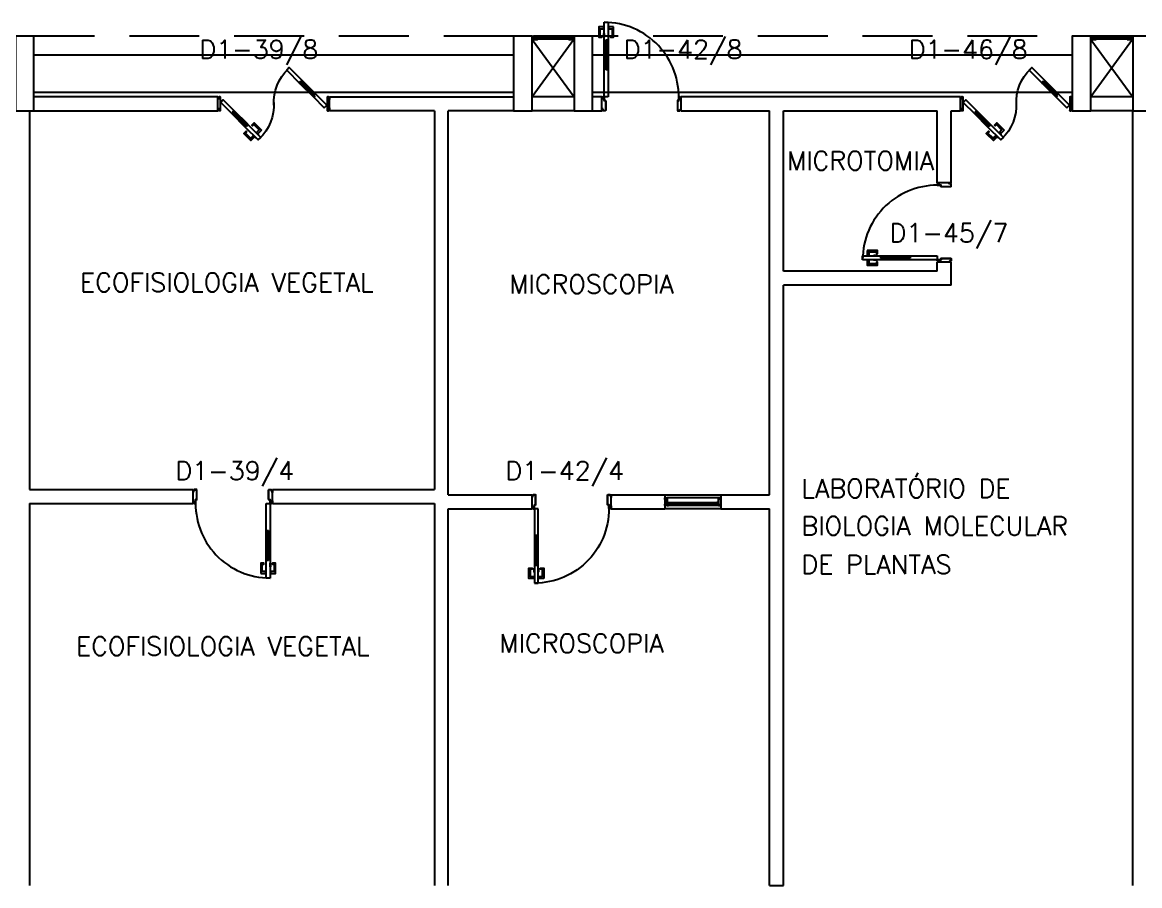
# Model space of a CAD drawing. Header units: millimetres. Extents: x 2801 to 3319, y 1187 to 1422.
# Drawn here: x 3088.25 to 3100.25, y 1251.95 to 1261.22 of the extents above; entities that cross this region are included whole.
import ezdxf

# ---------------------------------------------------------------- set-up
doc = ezdxf.new("R2010")
doc.units = ezdxf.units.MM
doc.linetypes.add('HIDDEN', pattern=[0.375, 0.25, -0.125])
for name, color, linetype in [('AR-ALV', 2, 'Continuous'), ('AR-ESQ', 1, 'Continuous'), ('AR-ESTC', 3, 'Continuous'), ('AR-PEITORIL', 1, 'Continuous'), ('AR-PORTA', 1, 'Continuous'), ('AR-PROJ', 1, 'HIDDEN'), ('AR-SHAFT', 1, 'Continuous'), ('DT-ESQ-BAGUETE-C', 2, 'Continuous'), ('DT-ESQ-BAGUETE-V', 1, 'Continuous'), ('DT-ESQ-CHAPA DOBRADA-V', 1, 'Continuous'), ('DT-ESQ-MARCO-V', 1, 'Continuous'), ('DT-ESQ-PERFIL CADEIRA-C', 2, 'Continuous'), ('DT-ESQ-PERFIL CADEIRA-V', 1, 'Continuous'), ('DT-ESQ-PERFIL U-C', 2, 'Continuous'), ('DT-ESQ-VENEZIANA-C', 2, 'Continuous'), ('DT-ESQ-VENEZIANA-V', 2, 'Continuous'), ('DT-ESQ-VIDRO-C', 2, 'Continuous'), ('ENDEREÇO', 2, 'Continuous'), ('maçaneta', 1, 'Continuous'), ('mov', 1, 'Continuous'), ('PM-PERFIL U-C', 2, 'Continuous'), ('PM-VIDRO', 1, 'Continuous'), ('pm1', 2, 'Continuous'), ('pm2', 2, 'Continuous'), ('TEXTO', 2, 'Continuous')]:
    doc.layers.add(name, color=color, linetype=linetype)
doc.styles.add('UNB-100', font='simplex.shx', dxfattribs={"height": 0.2})
doc.styles.add('UNB1-100', font='simplex.shx', dxfattribs={"height": 0.2})

# ---------------------------------------------------------------- blocks, each defined once
blk = doc.blocks.new('EF01-P')
at = {"layer": 'DT-ESQ-BAGUETE-C', "ltscale": 0.1}
for points in [[(0.002, 0.035), (0.015, 0.035), (0.015, 0.033), (0.002, 0.033), (0.002, 0.005), (0.015, 0.005), (0.015, 0.004), (0.002, 0.004, -0.414214), (0, 0.005), (0, 0.033, -0.414214)], [(0.448, 0.035), (0.435, 0.035), (0.435, 0.033), (0.448, 0.033), (0.448, 0.005), (0.435, 0.005), (0.435, 0.004), (0.448, 0.004, 0.414214), (0.45, 0.005), (0.45, 0.033, 0.414214)]]:
    blk.add_lwpolyline(points, format="xyb", close=True, dxfattribs=at)
at = {"layer": 'DT-ESQ-PERFIL CADEIRA-C', "color": 2, "ltscale": 0.1}
for points in [[(0.01, 0.002), (0.01, 0.003), (0.002, 0.003, 1), (0.002, 0), (0.015, 0, 0.414214), (0.016, 0.002), (0.016, 0.033), (0.043, 0.033)], [(0.407, 0.006), (0.432, 0.006), (0.432, 0.016), (0.433, 0.016), (0.433, 0.006, -0.414214), (0.432, 0.005), (0.407, 0.005), (0.394, 0.005, -1), (0.394, 0.008), (0.407, 0.008), (0.407, 0.02), (0.407, 0.032), (0.394, 0.032, -1), (0.394, 0.035), (0.407, 0.035), (0.433, 0.035, -0.414214), (0.435, 0.033), (0.435, 0.002), (0.448, 0.002)]]:
    blk.add_lwpolyline(points, format="xyb", dxfattribs=at)
at = {"layer": 'DT-ESQ-PERFIL CADEIRA-C', "ltscale": 0.1}
for points in [[(0.043, 0.006), (0.018, 0.006), (0.018, 0.016), (0.016, 0.016), (0.016, 0.006, 0.414214), (0.018, 0.005), (0.043, 0.005), (0.056, 0.005, 1), (0.056, 0.008), (0.043, 0.008), (0.043, 0.02), (0.043, 0.032), (0.056, 0.032, 1), (0.056, 0.035), (0.043, 0.035), (0.016, 0.035, 0.414214), (0.015, 0.033), (0.015, 0.002), (0.002, 0.002)], [(0.041, 0.02), (0.041, 0.032, -0.414214), (0.043, 0.033), (0.056, 0.033)], [(0.041, 0.02), (0.041, 0.008, 0.414214), (0.043, 0.006), (0.056, 0.006)], [(0.408, 0.02), (0.408, 0.032, 0.414214), (0.407, 0.033), (0.394, 0.033)], [(0.408, 0.02), (0.408, 0.008, -0.414214), (0.407, 0.006), (0.394, 0.006)], [(0.44, 0.002), (0.44, 0.003), (0.448, 0.003, -1), (0.448, 0), (0.435, 0, -0.414214), (0.433, 0.002), (0.433, 0.033), (0.407, 0.033)]]:
    blk.add_lwpolyline(points, format="xyb", dxfattribs=at)
at = {"layer": 'DT-ESQ-PERFIL CADEIRA-V', "ltscale": 0.1}
blk.add_line((0.015, 0), (0.435, 0), dxfattribs=at)
at = {"layer": 'DT-ESQ-VENEZIANA-C', "ltscale": 0.1}
for p, q in [((0.043, 0.011), (0.407, 0.011)), ((0.043, 0.009), (0.407, 0.009))]:
    blk.add_line(p, q, dxfattribs=at)
at = {"layer": 'DT-ESQ-VENEZIANA-V', "ltscale": 0.1}
blk.add_line((0.043, 0.031), (0.407, 0.031), dxfattribs=at)
blk = doc.blocks.new('EF03-P')
at = {"layer": 'DT-ESQ-BAGUETE-C', "ltscale": 0.1}
for points in [[(0.039, -0.05), (0.0255, -0.05), (0.0255, -0.0485), (0.039, -0.0485), (0.039, -0.0365), (0.0255, -0.0365), (0.0255, -0.035), (0.039, -0.035, -0.4142136), (0.0405, -0.0365), (0.0405, -0.0485, -0.4142136)], [(0.561, -0.05), (0.5745, -0.05), (0.5745, -0.0485), (0.561, -0.0485), (0.561, -0.0365), (0.5745, -0.0365), (0.5745, -0.035), (0.561, -0.035, 0.4142136), (0.5595, -0.0365), (0.5595, -0.0485, 0.4142136)]]:
    blk.add_lwpolyline(points, format="xyb", close=True, dxfattribs=at)
at = {"layer": 'DT-ESQ-BAGUETE-V', "ltscale": 0.1}
blk.add_line((0.561, -0.05), (0.039, -0.05), dxfattribs=at)
at = {"layer": 'DT-ESQ-CHAPA DOBRADA-V', "ltscale": 0.1}
blk.add_line((0.56, -0.067), (0.04, -0.067), dxfattribs=at)
at = {"layer": 'DT-ESQ-MARCO-V', "ltscale": 0.1}
for p, q in [((0.0235, -0.035), (0.5765, -0.035)), ((0.0235, -0.115), (0.5765, -0.115))]:
    blk.add_line(p, q, dxfattribs=at)
at = {"layer": 'DT-ESQ-PERFIL U-C', "ltscale": 0.1}
for points in [[(0.025, -0.0655), (0.025, -0.0655, 0.4142136), (0.0235, -0.067), (0.0235, -0.1135), (0.0015, -0.1135), (0.0015, -0.1), (0, -0.1), (0, -0.1135, 0.4142136), (0.0015, -0.115), (0.0235, -0.115, 0.4142136), (0.025, -0.1135), (0.025, -0.067), (0.04, -0.067, 1), (0.04, -0.064), (0.025, -0.064), (0.025, -0.0365, 0.4142136), (0.0235, -0.035), (0.0015, -0.035, 0.4142136), (0, -0.0365), (0, -0.05), (0.0015, -0.05), (0.0015, -0.0365), (0.0235, -0.0365), (0.0235, -0.064, 0.4142136), (0.025, -0.0655), (0.04, -0.0655)], [(0.575, -0.0655), (0.575, -0.0655, -0.4142136), (0.5765, -0.067), (0.5765, -0.1135), (0.5985, -0.1135), (0.5985, -0.1), (0.6, -0.1), (0.6, -0.1135, -0.4142136), (0.5985, -0.115), (0.5765, -0.115, -0.4142136), (0.575, -0.1135), (0.575, -0.067), (0.56, -0.067, -1), (0.56, -0.064), (0.575, -0.064), (0.575, -0.0365, -0.4142136), (0.5765, -0.035), (0.5985, -0.035, -0.4142136), (0.6, -0.0365), (0.6, -0.05), (0.5985, -0.05), (0.5985, -0.0365), (0.5765, -0.0365), (0.5765, -0.064, -0.4142136), (0.575, -0.0655), (0.56, -0.0655)]]:
    blk.add_lwpolyline(points, format="xyb", dxfattribs=at)
at = {"layer": 'DT-ESQ-VIDRO-C', "ltscale": 0.1}
blk.add_lwpolyline([(0.027, -0.062), (0.027, -0.052), (0.573, -0.052), (0.573, -0.062)], close=True, dxfattribs=at)
blk = doc.blocks.new('PM7B')
at = {"layer": 'maçaneta'}
for points in [[(0.732, -0.208), (0.771, -0.247), (0.785, -0.233), (0.758, -0.206, -0.414214), (0.758, -0.204), (0.813, -0.148), (0.827, -0.162), (0.834, -0.155), (0.81, -0.13)], [(0.806, -0.282), (0.845, -0.321), (0.923, -0.243), (0.898, -0.219), (0.891, -0.226), (0.905, -0.24), (0.849, -0.295, -0.414214), (0.847, -0.295), (0.82, -0.268)], [(0.845, -0.321), (0.806, -0.282), (0.82, -0.268), (0.847, -0.295, 0.414214), (0.849, -0.295), (0.905, -0.24), (0.891, -0.226), (0.898, -0.219), (0.923, -0.243)]]:
    blk.add_lwpolyline(points, format="xyb", close=True, dxfattribs=at)
for points in [[(0.792, -0.226), (0.764, -0.254), (0.767, -0.258), (0.795, -0.229)], [(0.792, -0.226), (0.764, -0.254), (0.767, -0.258), (0.795, -0.229)], [(0.827, -0.261), (0.799, -0.289), (0.795, -0.286), (0.824, -0.258)], [(0.827, -0.261), (0.799, -0.289), (0.795, -0.286), (0.824, -0.258)]]:
    blk.add_lwpolyline(points, close=True, dxfattribs=at)
at = {"layer": 'mov'}
for centre, start, end in [((0.099, 0.089), 356.8029, 46.3992), ((1.101, 0.061), 176.8029, 226.3992)]:
    blk.add_arc(centre, 0.501, start, end, dxfattribs=at)
at = {"layer": 'PM-PERFIL U-C'}
for p, q in [((0, 0.12), (0, 0.139)), ((0.002, 0.12), (0, 0.12)), ((0.001, 0.14), (0.01, 0.14)), ((0.01, 0.138), (0.002, 0.138)), ((0.002, 0.138), (0.002, 0.12)), ((0.01, 0.14), (0.01, 0.149)), ((0.012, 0.15), (0.023, 0.15)), ((0.023, 0.148), (0.012, 0.148)), ((0.012, 0.148), (0.012, 0.139)), ((0.023, 0.148), (0.023, 0.002)), ((0.025, 0.149), (0.025, 0.001)), ((1.175, 0.149), (1.175, 0.001)), ((1.188, 0.15), (1.176, 0.15)), ((1.177, 0.148), (1.188, 0.148)), ((1.177, 0.148), (1.177, 0.002)), ((1.188, 0.148), (1.188, 0.139)), ((1.189, 0.138), (1.198, 0.138)), ((1.19, 0.14), (1.19, 0.149)), ((1.198, 0.14), (1.19, 0.14)), ((1.198, 0.138), (1.198, 0.12)), ((1.198, 0.12), (1.2, 0.12)), ((1.2, 0.12), (1.2, 0.139)), ((0, 0.012), (0, 0.03)), ((0, 0.03), (0.002, 0.03)), ((0.01, 0.01), (0.001, 0.01)), ((0.002, 0.03), (0.002, 0.012)), ((0.002, 0.012), (0.01, 0.012)), ((0.01, 0.001), (0.01, 0.01)), ((0.012, 0.01), (0.012, 0.002)), ((0.012, 0.002), (0.023, 0.002)), ((0.023, 0), (0.012, 0)), ((1.188, 0.002), (1.177, 0.002)), ((1.176, 0), (1.188, 0)), ((1.188, 0.01), (1.188, 0.002)), ((1.198, 0.012), (1.189, 0.012)), ((1.19, 0.01), (1.198, 0.01)), ((1.19, 0.001), (1.19, 0.01)), ((1.198, 0.03), (1.198, 0.012)), ((1.2, 0.03), (1.198, 0.03)), ((1.2, 0.012), (1.2, 0.03))]:
    blk.add_line(p, q, dxfattribs=at)
for centre, start, end in [((0.001, 0.139), 90, 180), ((0.012, 0.149), 90, 180), ((0.01, 0.139), 270, 0), ((0.023, 0.149), 0, 90), ((1.176, 0.149), 90, 180), ((1.188, 0.149), 0, 90), ((1.189, 0.139), 180, 270), ((1.198, 0.139), 0, 90), ((0.001, 0.012), 180, 270), ((0.01, 0.01), 0, 90), ((0.012, 0.001), 180, 270), ((0.023, 0.001), 269.9386, 0), ((1.176, 0.001), 180, 270.0614), ((1.189, 0.01), 90, 180), ((1.188, 0.001), 270, 0), ((1.198, 0.012), 270, 0)]:
    blk.add_arc(centre, 0.0015, start, end, dxfattribs=at)
at = {"layer": 'PM-VIDRO'}
for p, q in [((0.161, 0.171), (0.302, 0.312)), ((0.309, 0.305), (0.168, 0.164)), ((0.891, -0.155), (1.032, -0.014)), ((1.039, -0.021), (0.898, -0.162))]:
    blk.add_line(p, q, dxfattribs=at)
at = {"layer": 'pm1'}
for p, q in [((0.302, 0.312), (0.291, 0.323)), ((0.302, 0.312), (0.309, 0.319)), ((0.327, 0.302), (0.309, 0.319)), ((0.316, 0.312), (0.309, 0.305)), ((0.32, 0.294), (0.309, 0.305)), ((0.327, 0.302), (0.32, 0.294)), ((0.03, 0.061), (0.15, 0.181)), ((0.178, 0.153), (0.058, 0.033)), ((0.15, 0.181), (0.161, 0.171)), ((0.154, 0.164), (0.161, 0.171)), ((0.171, 0.146), (0.154, 0.164)), ((0.168, 0.164), (0.161, 0.157)), ((0.168, 0.164), (0.178, 0.153)), ((0.178, 0.153), (0.171, 0.146)), ((0.058, 0.033), (0.03, 0.061)), ((1.022, -0.003), (1.029, 0.004)), ((1.029, 0.004), (1.046, -0.014)), ((1.032, -0.014), (1.039, -0.007)), ((1.046, -0.014), (1.039, -0.021)), ((0.873, -0.152), (0.88, -0.144)), ((0.873, -0.152), (0.891, -0.169)), ((0.88, -0.144), (0.891, -0.155)), ((0.884, -0.162), (0.891, -0.155)), ((0.898, -0.162), (0.891, -0.169)), ((0.898, -0.162), (0.909, -0.173))]:
    blk.add_line(p, q, dxfattribs=at)
for points in [[(0.291, 0.323), (0.433, 0.464), (0.461, 0.436), (0.32, 0.294)], [(1.032, -0.014), (1.022, -0.003), (1.142, 0.117), (1.17, 0.089), (1.05, -0.031), (1.039, -0.021)], [(0.909, -0.173), (0.767, -0.314), (0.739, -0.286), (0.873, -0.152)]]:
    blk.add_lwpolyline(points, dxfattribs=at)
at = {"layer": 'pm2'}
for p, q in [((0.15, 0.181), (0.291, 0.323)), ((0.32, 0.294), (0.178, 0.153)), ((0.88, -0.144), (1.022, -0.003)), ((1.05, -0.031), (0.909, -0.173))]:
    blk.add_line(p, q, dxfattribs=at)
blk = doc.blocks.new('PM3V-B')
at = {"layer": 'maçaneta'}
for points in [[(0.02, 0.9), (-0.035, 0.9), (-0.035, 0.79), (0, 0.79), (0, 0.8), (-0.02, 0.8), (-0.02, 0.879, -0.414214), (-0.018, 0.88), (0.02, 0.88)], [(0.125, 0.9), (0.07, 0.9), (0.07, 0.88), (0.109, 0.88, -0.414214), (0.11, 0.879), (0.11, 0.8), (0.09, 0.8), (0.09, 0.79), (0.125, 0.79)]]:
    blk.add_lwpolyline(points, format="xyb", close=True, dxfattribs=at)
for points in [[(0.02, 0.79), (0.02, 0.83), (0.025, 0.83), (0.025, 0.79)], [(0.07, 0.79), (0.07, 0.83), (0.065, 0.83), (0.065, 0.79)]]:
    blk.add_lwpolyline(points, close=True, dxfattribs=at)
at = {"layer": 'mov'}
blk.add_arc((0.025, 0.15), 0.8, 356.8472, 90, dxfattribs=at)
at = {"layer": 'PM-PERFIL U-C'}
for p, q in [((0, 0.12), (0, 0.139)), ((0.002, 0.12), (0, 0.12)), ((0.002, 0.14), (0.01, 0.14)), ((0.002, 0.138), (0.002, 0.12)), ((0.011, 0.138), (0.002, 0.138)), ((0.01, 0.14), (0.01, 0.149)), ((0.012, 0.15), (0.024, 0.15)), ((0.012, 0.148), (0.012, 0.14)), ((0.023, 0.148), (0.012, 0.148)), ((0.023, 0.109), (0.023, 0.148)), ((0.025, 0.15), (0.025, 0.109)), ((0.025, 0.149), (0.025, 0.109)), ((0.825, 0.149), (0.825, 0.109)), ((0.839, 0.15), (0.827, 0.15)), ((0.827, 0.148), (0.838, 0.148)), ((0.827, 0.109), (0.827, 0.148)), ((0.838, 0.148), (0.838, 0.14)), ((0.84, 0.14), (0.84, 0.149)), ((0.849, 0.14), (0.84, 0.14)), ((0.84, 0.138), (0.848, 0.138)), ((0.848, 0.138), (0.848, 0.12)), ((0.848, 0.12), (0.85, 0.12)), ((0.85, 0.12), (0.85, 0.139)), ((0, 0.03), (0.002, 0.03)), ((0, 0.012), (0, 0.03)), ((0.002, 0.03), (0.002, 0.012)), ((0.002, 0.012), (0.011, 0.012)), ((0.01, 0.01), (0.002, 0.01)), ((0.01, 0.002), (0.01, 0.01)), ((0.012, 0.011), (0.012, 0.002)), ((0.012, 0.002), (0.038, 0.002)), ((0.038, 0), (0.012, 0)), ((0.025, 0.109), (0.035, 0.109)), ((0.038, 0.109), (0.025, 0.109)), ((0.038, 0.107), (0.025, 0.107)), ((0.038, 0.107), (0.038, 0.002)), ((0.04, 0.108), (0.04, 0.002)), ((0.81, 0.108), (0.81, 0.002)), ((0.812, 0.109), (0.825, 0.109)), ((0.812, 0.107), (0.826, 0.107)), ((0.812, 0.107), (0.812, 0.002)), ((0.838, 0.002), (0.812, 0.002)), ((0.812, 0), (0.839, 0)), ((0.825, 0.109), (0.815, 0.109)), ((0.815, 0), (0.84, 0)), ((0.838, 0.011), (0.838, 0.002)), ((0.848, 0.012), (0.84, 0.012)), ((0.84, 0.01), (0.85, 0.01)), ((0.84, 0), (0.84, 0.01)), ((0.84, 0.002), (0.84, 0.01)), ((0.84, 0.01), (0.849, 0.01)), ((0.85, 0.03), (0.848, 0.03)), ((0.848, 0.03), (0.848, 0.012)), ((0.85, 0.012), (0.85, 0.03))]:
    blk.add_line(p, q, dxfattribs=at)
for centre, start, end in [((0.002, 0.139), 90, 180), ((0.012, 0.149), 90, 180), ((0.011, 0.14), 270, 0), ((0.024, 0.149), 360, 90), ((0.827, 0.149), 90, 180), ((0.84, 0.14), 180, 270), ((0.839, 0.149), 0, 90), ((0.849, 0.139), 0, 90), ((0.002, 0.012), 180, 270), ((0.012, 0.002), 180, 270), ((0.011, 0.011), 0, 90), ((0.025, 0.109), 180, 270), ((0.038, 0.002), 269.9386, 0), ((0.038, 0.108), 0, 90), ((0.812, 0.108), 90, 180), ((0.812, 0.002), 180, 270.0614), ((0.826, 0.109), 270, 0), ((0.84, 0.011), 90, 180), ((0.839, 0.002), 270, 0), ((0.849, 0.012), 270, 0)]:
    blk.add_arc(centre, 0.0015, start, end, dxfattribs=at)
at = {"layer": 'PM-VIDRO'}
for p, q in [((0.04, 0.45), (0.04, 0.75)), ((0.05, 0.75), (0.05, 0.45))]:
    blk.add_line(p, q, dxfattribs=at)
at = {"layer": 'pm1'}
for p, q in [((0.025, 0.95), (0.065, 0.95)), ((0.025, 0.75), (0.025, 0.95)), ((0.065, 0.95), (0.065, 0.76)), ((0.04, 0.75), (0.025, 0.75)), ((0.065, 0.76), (0.04, 0.76)), ((0.04, 0.75), (0.04, 0.76)), ((0.05, 0.76), (0.05, 0.75)), ((0.065, 0.75), (0.05, 0.75)), ((0.065, 0.76), (0.065, 0.75)), ((0.025, 0.15), (0.025, 0.45)), ((0.04, 0.45), (0.025, 0.45)), ((0.04, 0.44), (0.04, 0.45)), ((0.065, 0.44), (0.04, 0.44)), ((0.065, 0.45), (0.05, 0.45)), ((0.05, 0.45), (0.05, 0.44)), ((0.065, 0.45), (0.065, 0.44)), ((0.065, 0.44), (0.065, 0.15)), ((0.065, 0.15), (0.025, 0.15))]:
    blk.add_line(p, q, dxfattribs=at)
at = {"layer": 'pm2'}
for p, q in [((0.025, 0.45), (0.025, 0.75)), ((0.065, 0.75), (0.065, 0.45))]:
    blk.add_line(p, q, dxfattribs=at)
blk = doc.blocks.new('PM3V')
at = {"layer": 'maçaneta'}
for points in [[(0.02, 0.9), (-0.035, 0.9), (-0.035, 0.79), (0, 0.79), (0, 0.8), (-0.02, 0.8), (-0.02, 0.879, -0.414214), (-0.018, 0.88), (0.02, 0.88)], [(0.125, 0.9), (0.07, 0.9), (0.07, 0.88), (0.109, 0.88, -0.414214), (0.11, 0.879), (0.11, 0.8), (0.09, 0.8), (0.09, 0.79), (0.125, 0.79)]]:
    blk.add_lwpolyline(points, format="xyb", close=True, dxfattribs=at)
for points in [[(0.02, 0.79), (0.02, 0.83), (0.025, 0.83), (0.025, 0.79)], [(0.07, 0.79), (0.07, 0.83), (0.065, 0.83), (0.065, 0.79)]]:
    blk.add_lwpolyline(points, close=True, dxfattribs=at)
at = {"layer": 'mov'}
blk.add_arc((0.025, 0.15), 0.8, 356.8472, 90, dxfattribs=at)
at = {"layer": 'PM-PERFIL U-C'}
for p, q in [((0, 0.12), (0, 0.139)), ((0.002, 0.12), (0, 0.12)), ((0.002, 0.14), (0.01, 0.14)), ((0.002, 0.138), (0.002, 0.12)), ((0.011, 0.138), (0.002, 0.138)), ((0.01, 0.14), (0.01, 0.149)), ((0.012, 0.15), (0.024, 0.15)), ((0.012, 0.148), (0.012, 0.14)), ((0.023, 0.148), (0.012, 0.148)), ((0.023, 0.109), (0.023, 0.148)), ((0.025, 0.149), (0.025, 0.109)), ((0.825, 0.149), (0.825, 0.109)), ((0.839, 0.15), (0.827, 0.15)), ((0.827, 0.148), (0.838, 0.148)), ((0.827, 0.109), (0.827, 0.148)), ((0.838, 0.148), (0.838, 0.14)), ((0.84, 0.14), (0.84, 0.149)), ((0.849, 0.14), (0.84, 0.14)), ((0.84, 0.138), (0.848, 0.138)), ((0.848, 0.138), (0.848, 0.12)), ((0.848, 0.12), (0.85, 0.12)), ((0.85, 0.12), (0.85, 0.139)), ((0, 0.03), (0.002, 0.03)), ((0, 0.012), (0, 0.03)), ((0.002, 0.03), (0.002, 0.012)), ((0.002, 0.012), (0.011, 0.012)), ((0.01, 0.01), (0.002, 0.01)), ((0.01, 0.002), (0.01, 0.01)), ((0.012, 0.011), (0.012, 0.002)), ((0.012, 0.002), (0.038, 0.002)), ((0.038, 0), (0.012, 0)), ((0.038, 0.109), (0.025, 0.109)), ((0.038, 0.107), (0.025, 0.107)), ((0.038, 0.107), (0.038, 0.002)), ((0.04, 0.108), (0.04, 0.002)), ((0.81, 0.108), (0.81, 0.002)), ((0.812, 0.109), (0.825, 0.109)), ((0.812, 0.107), (0.826, 0.107)), ((0.812, 0.107), (0.812, 0.002)), ((0.838, 0.002), (0.812, 0.002)), ((0.812, 0), (0.839, 0)), ((0.838, 0.011), (0.838, 0.002)), ((0.848, 0.012), (0.84, 0.012)), ((0.84, 0.002), (0.84, 0.01)), ((0.84, 0.01), (0.849, 0.01)), ((0.85, 0.03), (0.848, 0.03)), ((0.848, 0.03), (0.848, 0.012)), ((0.85, 0.012), (0.85, 0.03))]:
    blk.add_line(p, q, dxfattribs=at)
for centre, start, end in [((0.002, 0.139), 90, 180), ((0.012, 0.149), 90, 180), ((0.011, 0.14), 270, 0), ((0.024, 0.149), 360, 90), ((0.827, 0.149), 90, 180), ((0.84, 0.14), 180, 270), ((0.839, 0.149), 0, 90), ((0.849, 0.139), 0, 90), ((0.002, 0.012), 180, 270), ((0.012, 0.002), 180, 270), ((0.011, 0.011), 0, 90), ((0.025, 0.109), 180, 270), ((0.038, 0.002), 269.9386, 0), ((0.038, 0.108), 0, 90), ((0.812, 0.108), 90, 180), ((0.812, 0.002), 180, 270.0614), ((0.826, 0.109), 270, 0), ((0.84, 0.011), 90, 180), ((0.839, 0.002), 270, 0), ((0.849, 0.012), 270, 0)]:
    blk.add_arc(centre, 0.0015, start, end, dxfattribs=at)
at = {"layer": 'PM-VIDRO'}
for p, q in [((0.04, 0.45), (0.04, 0.75)), ((0.05, 0.75), (0.05, 0.45))]:
    blk.add_line(p, q, dxfattribs=at)
at = {"layer": 'pm1'}
for p, q in [((0.025, 0.95), (0.065, 0.95)), ((0.025, 0.75), (0.025, 0.95)), ((0.065, 0.95), (0.065, 0.76)), ((0.04, 0.75), (0.025, 0.75)), ((0.065, 0.76), (0.04, 0.76)), ((0.04, 0.75), (0.04, 0.76)), ((0.05, 0.76), (0.05, 0.75)), ((0.065, 0.75), (0.05, 0.75)), ((0.065, 0.76), (0.065, 0.75)), ((0.025, 0.15), (0.025, 0.45)), ((0.04, 0.45), (0.025, 0.45)), ((0.04, 0.44), (0.04, 0.45)), ((0.065, 0.44), (0.04, 0.44)), ((0.065, 0.45), (0.05, 0.45)), ((0.05, 0.45), (0.05, 0.44)), ((0.065, 0.45), (0.065, 0.44)), ((0.065, 0.44), (0.065, 0.15)), ((0.065, 0.15), (0.025, 0.15))]:
    blk.add_line(p, q, dxfattribs=at)
at = {"layer": 'pm2'}
for p, q in [((0.025, 0.45), (0.025, 0.75)), ((0.065, 0.75), (0.065, 0.45)), ((0.025, 0.15), (0.025, 0.109)), ((0.025, 0.109), (0.035, 0.109)), ((0.825, 0.109), (0.815, 0.109)), ((0.815, 0), (0.84, 0)), ((0.84, 0.01), (0.85, 0.01)), ((0.84, 0), (0.84, 0.01))]:
    blk.add_line(p, q, dxfattribs=at)

msp = doc.modelspace()

# ---------------------------------------------------------------- linework, layer by layer
at = {"layer": 'AR-ALV'}
for p, q in [((3090.35, 1260.425), (3088.375, 1260.425)), ((3090.35, 1260.275), (3090.35, 1260.425)), ((3091.55, 1260.425), (3093.525, 1260.425)), ((3091.55, 1260.275), (3091.55, 1260.425)), ((3094.175, 1260.425), (3093.725, 1260.425)), ((3095.325, 1260.275), (3095.325, 1260.425)), ((3098.325, 1260.425), (3095.325, 1260.425)), ((3098.325, 1260.275), (3098.325, 1260.425)), ((3099.525, 1260.275), (3099.525, 1260.425)), ((3100.175, 1260.425), (3099.725, 1260.425)), ((3088.325, 1260.275), (3088.325, 1256.205)), ((3088.375, 1260.275), (3090.35, 1260.275)), ((3092.675, 1260.275), (3091.55, 1260.275)), ((3092.675, 1260.275), (3092.675, 1256.205)), ((3092.825, 1256.15), (3092.825, 1260.275)), ((3093.525, 1260.275), (3092.825, 1260.275)), ((3094.175, 1260.275), (3093.725, 1260.275)), ((3095.325, 1260.275), (3096.275, 1260.275)), ((3096.275, 1256.15), (3096.275, 1260.275)), ((3096.425, 1258.55), (3096.425, 1260.275)), ((3096.425, 1260.275), (3098.075, 1260.275)), ((3098.075, 1259.5), (3098.075, 1260.275)), ((3098.225, 1259.5), (3098.225, 1260.275)), ((3098.225, 1260.275), (3098.325, 1260.275)), ((3099.525, 1260.275), (3099.525, 1260.275)), ((3100.175, 1260.275), (3099.725, 1260.275)), ((3100.175, 1251.95), (3100.175, 1260.275)), ((3100.175, 1251.95), (3100.175, 1260.275)), ((3098.225, 1259.5), (3098.075, 1259.5)), ((3098.225, 1258.65), (3098.075, 1258.65)), ((3098.075, 1258.55), (3098.075, 1258.65)), ((3098.225, 1258.4), (3098.225, 1258.65)), ((3098.075, 1258.55), (3096.425, 1258.55)), ((3096.425, 1251.95), (3096.425, 1258.4)), ((3098.225, 1258.4), (3096.425, 1258.4)), ((3088.325, 1256.205), (3090.085, 1256.205)), ((3090.085, 1256.055), (3090.085, 1256.205)), ((3090.094, 1256.205), (3090.125, 1256.205)), ((3090.935, 1256.205), (3092.675, 1256.205)), ((3090.935, 1256.055), (3090.935, 1256.205)), ((3088.325, 1256.055), (3088.325, 1251.95)), ((3088.325, 1256.055), (3090.085, 1256.055)), ((3090.91, 1256.055), (3090.923, 1256.055)), ((3090.935, 1256.055), (3092.675, 1256.055)), ((3092.675, 1256.055), (3092.675, 1251.95)), ((3092.825, 1256.15), (3093.725, 1256.15)), ((3093.725, 1256), (3093.725, 1256.15)), ((3094.574, 1256.15), (3095.15, 1256.15)), ((3094.574, 1256), (3094.574, 1256.15)), ((3095.15, 1256.15), (3095.15, 1256)), ((3095.75, 1256.15), (3095.75, 1256)), ((3095.75, 1256.15), (3096.275, 1256.15)), ((3092.825, 1251.95), (3092.825, 1256)), ((3092.825, 1256), (3093.725, 1256)), ((3094.574, 1256), (3095.15, 1256)), ((3095.75, 1256), (3096.275, 1256)), ((3096.275, 1251.95), (3096.275, 1256)), ((3096.275, 1251.95), (3096.425, 1251.95))]:
    msp.add_line(p, q, dxfattribs=at)
msp.add_lwpolyline([(3094.375, 1260.275), (3094.475, 1260.275), (3094.475, 1260.425), (3094.375, 1260.425)], dxfattribs=at)
at = {"layer": 'AR-ESTC'}
for points in [[(3088.175, 1260.275), (3088.375, 1260.275), (3088.375, 1261.075), (3088.175, 1261.075)], [(3093.525, 1260.275), (3093.725, 1260.275), (3093.725, 1261.075), (3093.525, 1261.075)], [(3094.175, 1260.275), (3094.375, 1260.275), (3094.375, 1261.075), (3094.175, 1261.075)], [(3099.525, 1260.275), (3099.725, 1260.275), (3099.725, 1261.075), (3099.525, 1261.075)], [(3100.175, 1260.275), (3100.375, 1260.275), (3100.375, 1261.075), (3100.175, 1261.075)]]:
    msp.add_lwpolyline(points, close=True, dxfattribs=at)
at = {"layer": 'AR-PEITORIL'}
for p, q in [((3095.15, 1256.15), (3095.75, 1256.15)), ((3095.75, 1256), (3095.15, 1256))]:
    msp.add_line(p, q, dxfattribs=at)
at = {"layer": 'AR-PROJ', "ltscale": 3}
msp.add_line((3111.525, 1261.075), (3046.375, 1261.075), dxfattribs=at)
at = {"layer": 'AR-SHAFT'}
for p, q in [((3094.173, 1261.04), (3093.725, 1260.425)), ((3093.726, 1261.04), (3094.175, 1260.425)), ((3100.173, 1261.04), (3099.725, 1260.425)), ((3099.726, 1261.04), (3100.175, 1260.425)), ((3088.375, 1260.875), (3093.525, 1260.875)), ((3094.375, 1260.875), (3099.525, 1260.875)), ((3088.375, 1260.475), (3093.525, 1260.475)), ((3094.375, 1260.475), (3099.525, 1260.475))]:
    msp.add_line(p, q, dxfattribs=at)

# ---------------------------------------------------------------- block references
at = {"layer": 'AR-ESQ', "rotation": 180}
for p in [(3094.175, 1261.075), (3100.175, 1261.075)]:
    msp.add_blockref('EF01-P', p, dxfattribs=at)
at = {"layer": 'AR-PEITORIL', "rotation": 180}
msp.add_blockref('EF03-P', (3095.75, 1256), dxfattribs=at)
at = {"layer": 'AR-PORTA'}
msp.add_blockref('PM3V-B', (3094.475, 1260.275), dxfattribs=at)
at = {"layer": 'AR-PORTA', "xscale": -1}
for p in [(3091.55, 1260.275), (3099.525, 1260.275)]:
    msp.add_blockref('PM7B', p, dxfattribs=at)
at = {"layer": 'AR-PORTA'}
for p, rotation in [((3098.225, 1258.65), 90), ((3090.935, 1256.205), 180)]:
    msp.add_blockref('PM3V', p, dxfattribs=dict(at, rotation=rotation))
at = {"layer": 'AR-PORTA', "xscale": -1, "rotation": 180}
msp.add_blockref('PM3V', (3093.725, 1256.15), dxfattribs=at)

# ---------------------------------------------------------------- texts
at = {"layer": 'ENDEREÇO', "style": 'UNB1-100'}
for s, p in [('D1-39/8', (3090.151, 1260.835)), ('D1-42/8', (3094.708, 1260.835)), ('D1-46/8', (3097.769, 1260.835)), ('D1-45/7', (3097.563, 1258.862)), ('D1-39/4', (3089.893, 1256.308)), ('D1-42/4', (3093.437, 1256.308))]:
    msp.add_text(s, height=0.2, dxfattribs=at).set_placement(p)
at = {"layer": 'TEXTO', "style": 'UNB-100'}
for s, p in [('MICROTOMIA', (3096.463, 1259.638)), ('ECOFISIOLOGIA VEGETAL', (3088.869, 1258.331)), ('MICROSCOPIA', (3093.479, 1258.312)), ('LABORATÓRIO DE ', (3096.617, 1256.118)), ('BIOLOGIA MOLECULAR', (3096.617, 1255.715)), ('DE PLANTAS', (3096.617, 1255.301)), ('ECOFISIOLOGIA VEGETAL', (3088.826, 1254.422)), ('MICROSCOPIA', (3093.373, 1254.453))]:
    msp.add_text(s, height=0.2, dxfattribs=at).set_placement(p)

doc.saveas('drawing.dxf')
